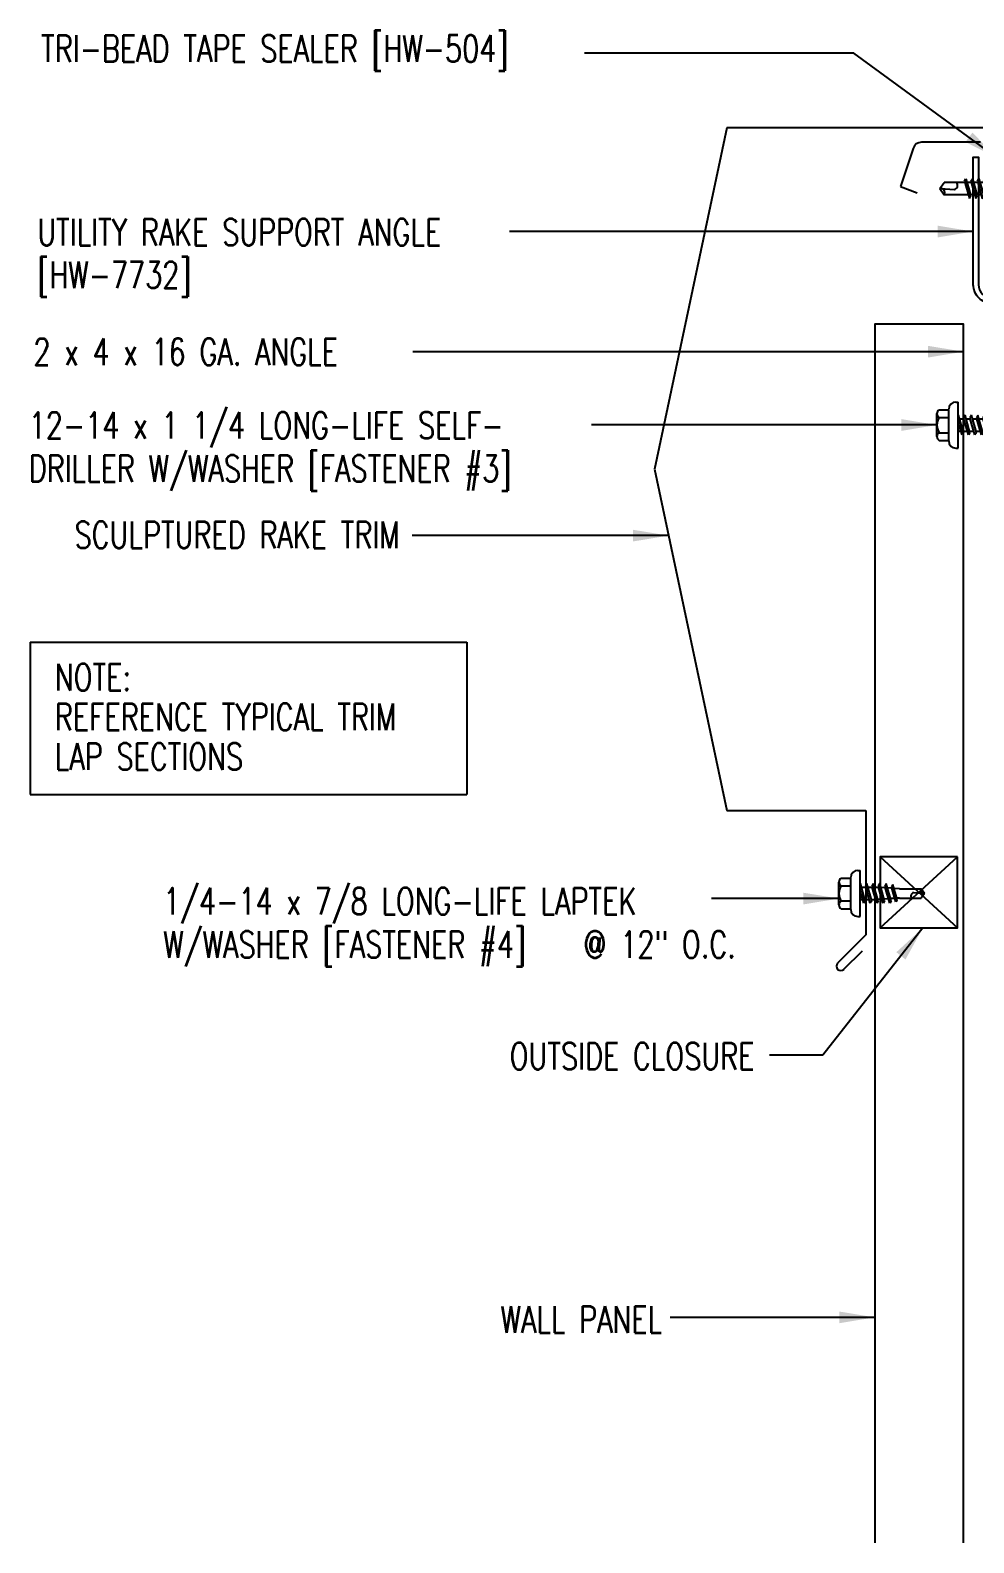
# Model space of a CAD drawing. Header units: inches. Extents: x 3.9 to 42, y 11.1 to 39.9.
# Drawn here: x 3.87 to 17.16, y 11.1 to 32.39 of the extents above; entities that cross this region are included whole.
import ezdxf
from ezdxf.enums import TextEntityAlignment as Align

# ---------------------------------------------------------------- set-up
doc = ezdxf.new("R2010")
doc.units = ezdxf.units.IN
doc.header["$MEASUREMENT"] = 0
for name, color, linetype in [('CLO', 3, 'Continuous'), ('FASTENER', 9, 'Continuous'), ('PANEL', 11, 'Continuous'), ('STLA', 10, 'Continuous'), ('TEXT', 2, 'Continuous'), ('TRIM', 6, 'Continuous')]:
    doc.layers.add(name, color=color, linetype=linetype)
doc.styles.add('TEXT1', font='ROMANS.shx', dxfattribs={"width": 0.75, "height": 0.375})
doc.dimstyles.new('DETAIL$7$7', dxfattribs={"dimscale": 4, "dimtxt": 0.375, "dimasz": 0.125, "dimexe": 0.0625, "dimexo": 0.125, "dimgap": 0.0625, "dimtad": 1, "dimdec": 4, "dimzin": 3, "dimdsep": 46, "dimlunit": 4, "dimtxsty": 'TEXT1', "dimblk": 'ARCHTICK', "dimcen": 0.0625, "dimclrd": 7, "dimclre": 7, "dimclrt": 2, "dimadec": 0, "dimazin": 0, "dimtfac": 0.59375, "dimtdec": 4, "dimtmove": 2, "dimatfit": 3, "dimfxl": 0, "dimfrac": 2, "dimtolj": 1, "dimtzin": 3, "dimarcsym": 0})

# ---------------------------------------------------------------- blocks, each defined once
blk = doc.blocks.new('MB_DW3')
at = {"layer": 'FASTENER'}
for p, q in [((-0.215, 0.305), (-0.215, 0.171)), ((-0.161, 0.337), (0.161, 0.337)), ((-0.107, 0.305), (-0.107, 0.171)), ((0.107, 0.305), (0.107, 0.171)), ((0.215, 0.305), (0.215, 0.171)), ((-0.324, 0.071), (-0.324, 0.037)), ((-0.324, 0.037), (0.324, 0.037)), ((-0.224, 0.171), (0.215, 0.171)), ((-0.139, -0.016), (0.046, 0.037)), ((-0.104, -0.036), (0.139, 0.033)), ((-0.086, 0.037), (0.086, 0.037)), ((-0.086, 0.037), (-0.086, -0.001)), ((0.086, 0.037), (0.133, 0.037)), ((0.086, 0.018), (0.086, -0.042)), ((0.139, 0.033), (0.133, 0.037)), ((0.324, 0.071), (0.324, 0.037)), ((-0.104, -0.036), (-0.139, -0.016)), ((-0.139, -0.107), (0.104, -0.038)), ((-0.104, -0.127), (-0.139, -0.107)), ((-0.139, -0.198), (0.104, -0.128)), ((-0.104, -0.218), (-0.139, -0.198)), ((-0.104, -0.127), (0.139, -0.058)), ((-0.104, -0.218), (0.139, -0.149)), ((-0.086, -0.031), (-0.086, -0.092)), ((-0.086, -0.122), (-0.086, -0.183)), ((0.086, -0.073), (0.086, -0.133)), ((0.086, -0.164), (0.086, -0.224)), ((0.139, -0.058), (0.104, -0.038)), ((0.139, -0.149), (0.104, -0.128)), ((-0.139, -0.289), (0.104, -0.219)), ((-0.104, -0.309), (-0.139, -0.289)), ((-0.139, -0.38), (0.104, -0.31)), ((-0.104, -0.4), (-0.139, -0.38)), ((-0.139, -0.47), (0.104, -0.401)), ((-0.104, -0.309), (0.139, -0.239)), ((-0.104, -0.4), (0.139, -0.33)), ((-0.104, -0.491), (0.139, -0.421)), ((-0.086, -0.213), (-0.086, -0.274)), ((-0.086, -0.304), (-0.086, -0.364)), ((-0.086, -0.395), (-0.086, -0.455)), ((0.086, -0.255), (0.086, -0.315)), ((0.086, -0.345), (0.086, -0.406)), ((0.139, -0.239), (0.104, -0.219)), ((0.139, -0.33), (0.104, -0.31)), ((0.139, -0.421), (0.104, -0.401)), ((-0.104, -0.491), (-0.139, -0.47)), ((-0.139, -0.561), (0.104, -0.492)), ((-0.104, -0.581), (-0.139, -0.561)), ((-0.139, -0.652), (0.104, -0.583)), ((-0.104, -0.581), (0.139, -0.512)), ((-0.104, -0.672), (0.139, -0.603)), ((-0.086, -0.486), (-0.086, -0.546)), ((-0.086, -0.577), (-0.086, -0.637)), ((0.086, -0.436), (0.086, -0.497)), ((0.086, -0.527), (0.086, -0.588)), ((0.086, -0.618), (0.086, -0.679)), ((0.139, -0.512), (0.104, -0.492)), ((0.139, -0.603), (0.104, -0.583)), ((-0.104, -0.672), (-0.139, -0.652)), ((-0.139, -0.743), (0.104, -0.674)), ((-0.104, -0.763), (-0.139, -0.743)), ((-0.104, -0.763), (0.139, -0.694)), ((-0.086, -0.667), (-0.086, -0.728)), ((-0.086, -0.758), (-0.086, -1.05)), ((0.086, -0.709), (0.086, -1.05)), ((0.139, -0.694), (0.104, -0.674)), ((0, -1.111), (-0.086, -1.05)), ((-0.002, -1.095), (0.014, -0.909)), ((0, -1.111), (0.086, -1.05))]:
    blk.add_line(p, q, dxfattribs=at)
for centre, radius, start, end in [((-0.161, 0.274), 0.0628, 29.8754, 150.1246), ((0, 0.141), 0.196, 56.9974, 123.0026), ((0.161, 0.274), 0.0628, 29.8754, 150.1246), ((-0.224, 0.071), 0.1, 90, 180), ((0.224, 0.071), 0.1, 0, 90), ((-0.046, -0.921), 0.0615, 11.1445, 130.906), ((0.054, -1.097), 0.0563, 55.4585, 194.8454)]:
    blk.add_arc(centre, radius, start, end, dxfattribs=at)
blk = doc.blocks.new('MB_DW4')
at = {"layer": 'FASTENER'}
for p, q in [((-0.217, 0.305), (-0.217, 0.171)), ((-0.163, 0.337), (0.159, 0.337)), ((-0.108, 0.305), (-0.108, 0.171)), ((0.105, 0.305), (0.105, 0.171)), ((0.214, 0.305), (0.214, 0.171)), ((-0.326, 0.071), (-0.326, 0.037)), ((-0.326, 0.037), (0.322, 0.037)), ((-0.226, 0.171), (0.214, 0.171)), ((-0.141, -0.014), (0.037, 0.037)), ((-0.105, -0.034), (0.137, 0.035)), ((-0.088, 0.037), (-0.088, 0.001)), ((-0.088, 0.037), (0.085, 0.037)), ((0.085, 0.037), (0.134, 0.037)), ((0.085, 0.02), (0.085, -0.041)), ((0.137, 0.035), (0.134, 0.037)), ((0.322, 0.071), (0.322, 0.037)), ((-0.105, -0.034), (-0.141, -0.014)), ((-0.141, -0.105), (0.102, -0.036)), ((-0.105, -0.125), (-0.141, -0.105)), ((-0.141, -0.196), (0.102, -0.127)), ((-0.105, -0.216), (-0.141, -0.196)), ((-0.105, -0.125), (0.137, -0.056)), ((-0.105, -0.216), (0.137, -0.147)), ((-0.088, -0.029), (-0.088, -0.09)), ((-0.088, -0.12), (-0.088, -0.181)), ((-0.084, -0.27), (-0.088, -0.211)), ((0.084, -0.223), (0.085, -0.211)), ((0.085, -0.071), (0.085, -0.131)), ((0.085, -0.162), (0.085, -0.211)), ((0.137, -0.056), (0.102, -0.036)), ((0.137, -0.147), (0.102, -0.127)), ((-0.141, -0.287), (0.102, -0.217)), ((-0.105, -0.307), (-0.141, -0.287)), ((-0.141, -0.378), (0.102, -0.308)), ((-0.105, -0.398), (-0.141, -0.378)), ((-0.122, -0.463), (0.089, -0.403)), ((-0.105, -0.307), (0.137, -0.238)), ((-0.105, -0.398), (0.137, -0.328)), ((-0.086, -0.483), (0.124, -0.423)), ((-0.078, -0.36), (-0.082, -0.3)), ((-0.071, -0.449), (-0.075, -0.389)), ((0.071, -0.408), (0.075, -0.346)), ((0.077, -0.315), (0.082, -0.253)), ((0.124, -0.423), (0.089, -0.403)), ((0.137, -0.238), (0.102, -0.217)), ((0.137, -0.328), (0.102, -0.308)), ((-0.086, -0.483), (-0.122, -0.463)), ((-0.066, -0.516), (-0.069, -0.478)), ((-0.066, -0.516), (-0.066, -0.82)), ((0.063, -0.515), (0.068, -0.439)), ((0.063, -0.516), (0.063, -0.82)), ((-0.002, -0.866), (-0.066, -0.82)), ((-0.003, -0.854), (0.009, -0.714)), ((-0.002, -0.866), (0.063, -0.82))]:
    blk.add_line(p, q, dxfattribs=at)
for centre, radius, start, end in [((-0.163, 0.274), 0.0628, 29.8754, 150.1246), ((-0.002, 0.141), 0.196, 56.9974, 123.0026), ((0.159, 0.274), 0.0628, 29.8754, 150.1246), ((-0.226, 0.071), 0.1, 90, 180), ((0.222, 0.071), 0.1, 0, 90), ((0.073, -0.516), 0.01, 175.9484, 180), ((-0.036, -0.723), 0.0461, 11.1445, 130.906), ((0.039, -0.855), 0.0422, 55.4585, 194.8454)]:
    blk.add_arc(centre, radius, start, end, dxfattribs=at)
blk = doc.blocks.new('FD-F4')
at = {"layer": 'TEXT', "style": 'TEXT1', "width": 0.75}
for s, p in [('1/4-14 x 7/8 LONG-LIFE LAPTEK', (0.0047, -0.0408)), ('W/WASHER [FASTENER #4]', (0.0047, -0.1926))]:
    blk.add_text(s, height=0.09375, dxfattribs=at).set_placement(p)
blk.add_attdef('(QUANTITY)', (1.4847, -0.1926), '', height=0.0938, dxfattribs=at)
at = {"layer": 'TEXT', "style": 'TEXT1', "flags": 1}
for tag, p in [('Color', (0.0624, -0.4349)), ('Calc', (0.0624, -0.4349)), ('Opt1', (0.0624, -0.4349)), ('Opt2', (0.0624, -0.4349)), ('Opt3', (0.0624, -0.4349)), ('Description', (0.0624, -0.4349)), ('Multiple', (0.0624, -0.4349)), ('Part', (0.0624, -0.4349)), ('Spare1', (0.0624, -0.6224)), ('Spare2', (0.0624, -0.6224)), ('Spare3', (0.0624, -0.6224)), ('Spare4', (0.0624, -0.6224)), ('Spare5', (0.0624, -0.6224)), ('Spare6', (0.0624, -0.6224)), ('Spare7', (0.0624, -0.6224)), ('Spare8', (0.0624, -0.6224)), ('Spare9', (0.0624, -0.6224)), ('Spare10', (0.0624, -0.6224))]:
    blk.add_attdef(tag, p, '', height=0.0938, dxfattribs=at)
blk = doc.blocks.new('fz2')
at = {"layer": 'FASTENER'}
for p, q in [((-0.215, 0.305), (-0.215, 0.171)), ((-0.161, 0.337), (0.161, 0.337)), ((-0.107, 0.305), (-0.107, 0.171)), ((0.107, 0.305), (0.107, 0.171)), ((0.215, 0.305), (0.215, 0.171)), ((-0.324, 0.071), (-0.324, 0.037)), ((-0.324, 0.037), (0.324, 0.037)), ((-0.224, 0.171), (0.215, 0.171)), ((-0.139, -0.016), (0.046, 0.037)), ((-0.104, -0.036), (0.139, 0.033)), ((-0.086, 0.037), (0.086, 0.037)), ((-0.086, 0.037), (-0.086, -0.001)), ((0.086, 0.037), (0.133, 0.037)), ((0.086, 0.018), (0.086, -0.042)), ((0.139, 0.033), (0.133, 0.037)), ((0.324, 0.071), (0.324, 0.037)), ((-0.104, -0.036), (-0.139, -0.016)), ((-0.139, -0.107), (0.104, -0.038)), ((-0.104, -0.127), (-0.139, -0.107)), ((-0.139, -0.198), (0.104, -0.128)), ((-0.104, -0.218), (-0.139, -0.198)), ((-0.104, -0.127), (0.139, -0.058)), ((-0.104, -0.218), (0.139, -0.149)), ((-0.086, -0.031), (-0.086, -0.092)), ((-0.086, -0.122), (-0.086, -0.183)), ((0.086, -0.073), (0.086, -0.133)), ((0.086, -0.164), (0.086, -0.224)), ((0.139, -0.058), (0.104, -0.038)), ((0.139, -0.149), (0.104, -0.128)), ((-0.139, -0.289), (0.104, -0.219)), ((-0.104, -0.309), (-0.139, -0.289)), ((-0.139, -0.38), (0.104, -0.31)), ((-0.104, -0.4), (-0.139, -0.38)), ((-0.139, -0.47), (0.104, -0.401)), ((-0.104, -0.309), (0.139, -0.239)), ((-0.104, -0.4), (0.139, -0.33)), ((-0.104, -0.491), (0.139, -0.421)), ((-0.086, -0.213), (-0.086, -0.274)), ((-0.086, -0.304), (-0.086, -0.364)), ((-0.086, -0.395), (-0.086, -0.455)), ((0.086, -0.255), (0.086, -0.315)), ((0.086, -0.345), (0.086, -0.406)), ((0.139, -0.239), (0.104, -0.219)), ((0.139, -0.33), (0.104, -0.31)), ((0.139, -0.421), (0.104, -0.401)), ((-0.104, -0.491), (-0.139, -0.47)), ((-0.139, -0.561), (0.104, -0.492)), ((-0.104, -0.581), (-0.139, -0.561)), ((-0.139, -0.652), (0.104, -0.583)), ((-0.104, -0.581), (0.139, -0.512)), ((-0.104, -0.672), (0.139, -0.603)), ((-0.086, -0.486), (-0.086, -0.546)), ((-0.086, -0.577), (-0.086, -0.637)), ((0.086, -0.436), (0.086, -0.497)), ((0.086, -0.527), (0.086, -0.588)), ((0.086, -0.618), (0.086, -0.679)), ((0.139, -0.512), (0.104, -0.492)), ((0.139, -0.603), (0.104, -0.583)), ((-0.104, -0.672), (-0.139, -0.652)), ((-0.139, -0.743), (0.104, -0.674)), ((-0.104, -0.763), (-0.139, -0.743)), ((-0.104, -0.763), (0.139, -0.694)), ((-0.086, -0.667), (-0.086, -0.728)), ((-0.086, -0.758), (-0.086, -1.05)), ((0.086, -0.709), (0.086, -1.05)), ((0.139, -0.694), (0.104, -0.674)), ((0, -1.111), (-0.086, -1.05)), ((-0.002, -1.095), (0.014, -0.909)), ((0, -1.111), (0.086, -1.05))]:
    blk.add_line(p, q, dxfattribs=at)
for centre, radius, start, end in [((-0.161, 0.274), 0.0628, 29.8754, 150.1246), ((0, 0.141), 0.196, 56.9974, 123.0026), ((0.161, 0.274), 0.0628, 29.8754, 150.1246), ((-0.224, 0.071), 0.1, 90, 180), ((0.224, 0.071), 0.1, 0, 90), ((-0.046, -0.921), 0.0615, 11.1445, 130.906), ((0.054, -1.097), 0.0563, 55.4585, 194.8454)]:
    blk.add_arc(centre, radius, start, end, dxfattribs=at)
blk = doc.blocks.new('FD-F3')
at = {"layer": 'TEXT', "style": 'TEXT1', "width": 0.75}
for s, p in [('12-14 x 1 1/4 LONG-LIFE SELF-', (0.0047, -0.0408)), ('DRILLER W/WASHER [FASTENER #3]', (0.0047, -0.1926))]:
    blk.add_text(s, height=0.09375, dxfattribs=at).set_placement(p)
blk.add_attdef('(QUANTITY)', (0.0047, -0.3444), '', height=0.0938, dxfattribs=at)
blk = doc.blocks.new('_ArchTick')
at = {"color": 0, "linetype": 'ByBlock', "const_width": 0.15}
blk.add_lwpolyline([(-0.5, -0.5), (0.5, 0.5)], dxfattribs=at)
blk = doc.blocks.new('A$C30686E82')
for p, q in [((-2.715, 0.761), (3.437, 0.761)), ((-2.715, 0.761), (-2.715, -1.379)), ((3.437, 0.761), (3.437, -1.379)), ((-2.715, -1.379), (3.437, -1.379))]:
    blk.add_line(p, q)
at = {"layer": 'TEXT', "style": 'TEXT1', "width": 0.75}
for s, p in [('NOTE:', (-2.368, 0.081)), ('REFERENCE TYPICAL TRIM', (-2.368, -0.477)), ('LAP SECTIONS', (-2.368, -1.035))]:
    blk.add_text(s, height=0.375, dxfattribs=at).set_placement(p)

msp = doc.modelspace()

# ---------------------------------------------------------------- linework, layer by layer
at = {"layer": 'CLO'}
for p, q in [((15.843, 20.757), (16.93, 19.757)), ((15.843, 19.757), (16.93, 20.757))]:
    msp.add_line(p, q, dxfattribs=at)
at = {"layer": 'CLO', "linetype": 'Continuous'}
msp.add_lwpolyline([(16.93, 20.757), (15.843, 20.757), (15.843, 19.757), (16.93, 19.757)], close=True, dxfattribs=at)
at = {"layer": 'PANEL'}
for p, q in [((16.305, 30.729), (16.13, 30.191)), ((17.255, 30.816), (16.424, 30.816)), ((16.13, 30.191), (16.365, 30.106))]:
    msp.add_line(p, q, dxfattribs=at)
msp.add_lwpolyline([(17.016, 11.103), (17.016, 28.254), (15.766, 28.254), (15.766, 11.103)], dxfattribs=at)
msp.add_arc((16.424, 30.691), 0.125, 90, 162, dxfattribs=at)
at = {"layer": 'STLA'}
msp.add_lwpolyline([(21.029, 28.623), (21.029, 28.548), (17.416, 28.548, -0.414214), (17.154, 28.811), (17.154, 30.608), (17.228, 30.608), (17.228, 28.811, 0.414214), (17.416, 28.623)], format="xyb", close=True, dxfattribs=at)
at = {"layer": 'TRIM'}
for p, q in [((13.684, 31.02), (12.662, 26.215)), ((21.684, 31.02), (13.684, 31.02)), ((12.662, 26.215), (13.684, 21.41)), ((13.684, 21.41), (15.641, 21.41)), ((15.641, 21.41), (15.641, 19.66)), ((15.641, 19.66), (15.243, 19.262)), ((15.331, 19.174), (15.594, 19.436))]:
    msp.add_line(p, q, dxfattribs=at)
msp.add_arc((15.287, 19.218), 0.0625, 135, 315, dxfattribs=at)

# ---------------------------------------------------------------- block references
msp.add_blockref('A$C30686E82', (6.584, 23.016))
at = {"layer": 'FASTENER'}
for name, p, rotation in [('MB_DW3', (17.792, 30.164), 270), ('fz2', (16.979, 26.835), 90), ('MB_DW4', (15.598, 20.244), 90.00000000000001)]:
    msp.add_blockref(name, p, dxfattribs=dict(at, rotation=rotation))
at = {"layer": 'TEXT', "xscale": 4, "yscale": 4, "zscale": 4}
msp.add_blockref('FD-F3', (3.829, 26.807), dxfattribs=at)
msp.add_blockref('FD-F4', (5.723, 20.108), dxfattribs=at).add_auto_attribs({'(QUANTITY)': '@ 12" O.C.'})

# ---------------------------------------------------------------- texts
at = {"layer": 'TEXT', "style": 'TEXT1', "width": 0.75}
for s, p in [('TRI-BEAD TAPE SEALER [HW-504]', (4.023, 31.946)), ('UTILITY RAKE SUPPORT ANGLE', (3.969, 29.363)), ('[HW-7732]', (3.969, 28.763)), ('2 x 4 x 16 GA. ANGLE', (3.914, 27.68))]:
    msp.add_text(s, height=0.375, dxfattribs=at).set_placement(p)
for s, p in [('SCULPTURED RAKE TRIM', (9.073, 25.104)), ('OUTSIDE CLOSURE', (14.07, 17.763)), ('WALL PANEL', (12.771, 14.059))]:
    msp.add_text(s, height=0.375, dxfattribs=at).set_placement(p, align=Align.RIGHT)

# ---------------------------------------------------------------- leaders
for points in [[(17.496, 30.59), (15.473, 32.07), (11.678, 32.07)], [(17.154, 29.559), (12.302, 29.559), (10.621, 29.559)], [(17.016, 27.868), (12.17, 27.868), (9.261, 27.868)], [(16.642, 26.836), (12.959, 26.836), (11.774, 26.836)], [(12.861, 25.279), (10.193, 25.279), (9.249, 25.279)], [(15.261, 20.17), (13.659, 20.17), (13.468, 20.17)], [(16.443, 19.757), (15.034, 17.964), (14.282, 17.964)], [(15.766, 14.275), (14.282, 14.275), (12.882, 14.275)]]:
    msp.add_leader(points, dimstyle='DETAIL$7$7')

doc.saveas('drawing.dxf')
